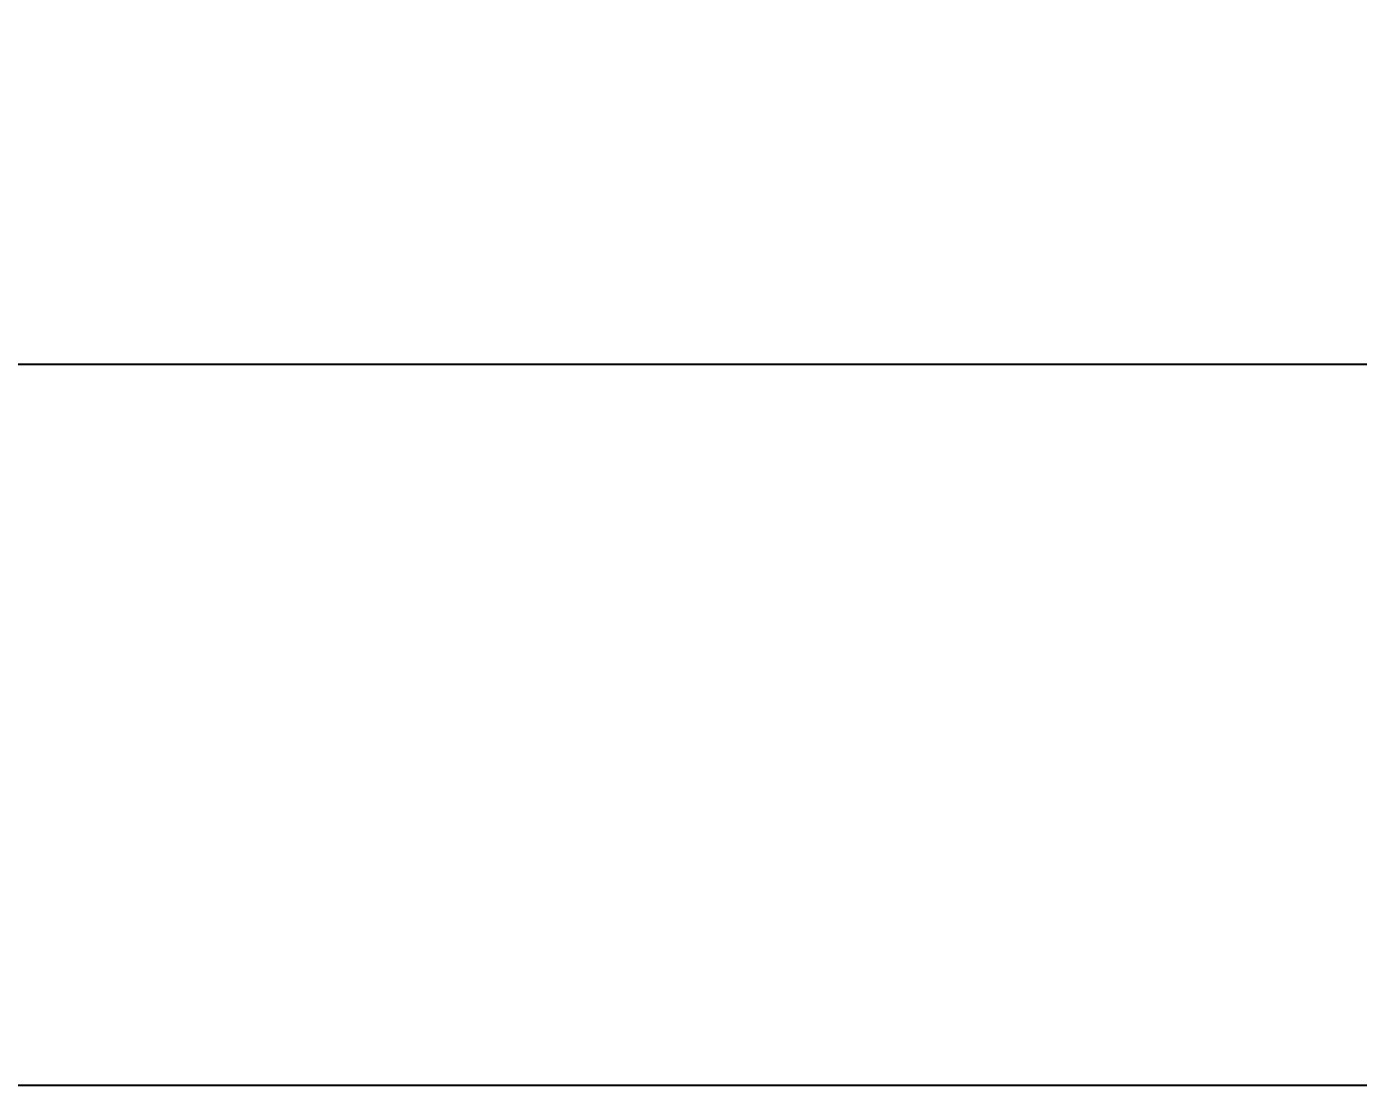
# Model space of a CAD drawing. Header units: millimetres. Extents: x -939 to 77961, y -54291 to 1503.
# Drawn here: x 33402.9 to 33661.4, y -10214.3 to -10008.8 of the extents above; entities that cross this region are included whole.
import ezdxf

# ---------------------------------------------------------------- set-up
doc = ezdxf.new("R2010")
doc.units = ezdxf.units.MM
doc.layers.add('01-Dimension', color=4, linetype='Continuous')
doc.styles.add('GreenexSolar', font='gbeitc.shx', dxfattribs={"width": 0.8, "height": 563.571429})
doc.dimstyles.new('GreenexSolar', dxfattribs={"dimtxt": 3, "dimasz": 1, "dimexe": 0.18, "dimexo": 0.0625, "dimgap": 0.09, "dimtad": 1, "dimtih": 1, "dimtoh": 1, "dimdec": 0, "dimzin": 0, "dimdsep": 46, "dimtxsty": 'GreenexSolar', "dimblk": 'ARCHTICK', "dimcen": 0.09, "dimclrd": 4, "dimclre": 4, "dimclrt": 3, "dimadec": 0, "dimazin": 0, "dimtfac": 1, "dimtdec": 4, "dimtofl": 0, "dimtmove": 0, "dimatfit": 3, "dimfxl": 1, "dimtolj": 1, "dimtzin": 0, "dimarcsym": 0})

# ---------------------------------------------------------------- blocks, each defined once
blk = doc.blocks.new('_ArchTick')
at = {"color": 0, "linetype": 'ByBlock', "const_width": 0.15}
blk.add_lwpolyline([(-0.5, -0.5), (0.5, 0.5)], dxfattribs=at)
blk = doc.blocks.new('*D175')
at = {"layer": '01-Dimension', "color": 4, "lineweight": -2, "transparency": 16777216}
for p, q in [((21237, -10132.54), (21237, -8231.9)), ((33937, -10132.54), (33937, -8231.9)), ((21237, -8265.71), (33937, -8265.71))]:
    blk.add_line(p, q, dxfattribs=at)
at = {"layer": 'Defpoints', "color": 0, "transparency": 16777216}
for p in [(33937, -8265.71), (21237, -10144.29), (33937, -10144.29)]:
    blk.add_point(p, dxfattribs=at)
at = {"layer": '01-Dimension', "color": 4, "lineweight": -2, "transparency": 16777216, "xscale": 187.8571428571429, "yscale": 187.8571428571429, "zscale": 187.8571428571429, "rotation": 180}
blk.add_blockref('_ArchTick', (21237, -8265.71), dxfattribs=at)
at = {"layer": '01-Dimension', "color": 4, "lineweight": -2, "transparency": 16777216, "xscale": 187.8571428571429, "yscale": 187.8571428571429, "zscale": 187.8571428571429}
blk.add_blockref('_ArchTick', (33937, -8265.71), dxfattribs=at)
at = {"layer": '01-Dimension', "color": 3, "transparency": 16777216, "insert": (27587, -7967.02), "char_height": 563.571, "attachment_point": 5, "style": 'GreenexSolar'}
blk.add_mtext('\\A1;12700', dxfattribs=at)
blk = doc.blocks.new('*D179')
at = {"layer": '01-Dimension', "color": 4, "lineweight": -2, "transparency": 16777216}
for p, q in [((3945, -10132.54), (3945, -6353.33)), ((63825, -10132.54), (63825, -6353.33)), ((3945, -6387.14), (63825, -6387.14))]:
    blk.add_line(p, q, dxfattribs=at)
at = {"layer": 'Defpoints', "color": 0, "transparency": 16777216}
for p in [(63825, -6387.14), (3945, -10144.29), (63825, -10144.29)]:
    blk.add_point(p, dxfattribs=at)
at = {"layer": '01-Dimension', "color": 4, "lineweight": -2, "transparency": 16777216, "xscale": 187.8571428571429, "yscale": 187.8571428571429, "zscale": 187.8571428571429, "rotation": 180}
blk.add_blockref('_ArchTick', (3945, -6387.14), dxfattribs=at)
at = {"layer": '01-Dimension', "color": 4, "lineweight": -2, "transparency": 16777216, "xscale": 187.8571428571429, "yscale": 187.8571428571429, "zscale": 187.8571428571429}
blk.add_blockref('_ArchTick', (63825, -6387.14), dxfattribs=at)
at = {"layer": '01-Dimension', "color": 3, "transparency": 16777216, "insert": (33885, -6088.45), "char_height": 563.571, "attachment_point": 5, "style": 'GreenexSolar'}
blk.add_mtext('\\A1;59880', dxfattribs=at)

msp = doc.modelspace()

# ---------------------------------------------------------------- linework, layer by layer
msp.add_lwpolyline([(21237, -10214.29), (21237, -10074.29), (33937, -10074.29), (33937, -10214.29)], close=True)

# ---------------------------------------------------------------- dimensions: what is measured, and where the dimension line sits
at = {"layer": '01-Dimension'}
for base, p1, p2, picture, middle in [((63825, -6387.14), (3945, -10144.29), (63825, -10144.29), '*D179', (33885, -6088.45)), ((33937, -8265.71), (21237, -10144.29), (33937, -10144.29), '*D175', (27587, -7967.02))]:
    dim = msp.add_linear_dim(base=base, p1=p1, p2=p2, dimstyle='GreenexSolar', override={"dimscale": 187.857143}, dxfattribs=at)
    dim.commit()
    dim.dimension.update_dxf_attribs({"geometry": picture, "text_midpoint": middle})

doc.saveas('drawing.dxf')
